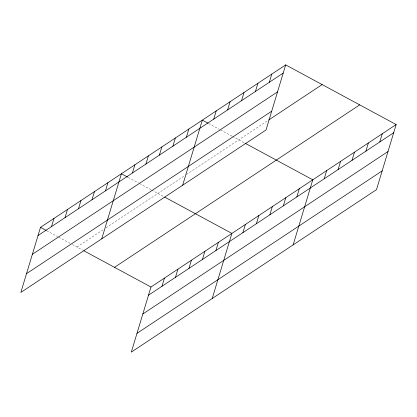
<?xml version="1.0" encoding="UTF-8"?>
<svg xmlns="http://www.w3.org/2000/svg" width="417" height="417" viewBox="0 0 417 417"><rect width="100%" height="100%" fill="white"/><g stroke="black" fill="none" stroke-linecap="round" stroke-linejoin="round"><path stroke-width="0.31" stroke-dasharray="2.08 1.56" d="M76.952 247.046L103.922 229.178M106.08 227.745L184.293 175.922M186.451 174.488L268.167 120.346M208.589 123.515L219.41 129.359M220.546 129.974L231.941 136.13M232.509 136.437L244.466 142.895M128.243 177.433L138.496 182.974M139.638 183.589L151.027 189.74M151.6 190.048L163.553 196.506M46.767 230.742L57.588 236.585M58.724 237.2L70.119 243.356M72.396 244.586L82.644 250.122"/><path stroke-width="0.63" d="M285.681 64.89L40.501 227.354L20.85 292.437L266.036 129.974L285.681 64.89L396.15 124.563L376.499 189.646L131.319 352.11L150.964 287.026L396.15 124.563M51.515 226.608L53.986 218.419M65 217.669L67.471 209.485M78.485 208.735L80.955 200.551M91.969 199.8L94.44 191.612M105.454 190.866L107.925 182.677M101.758 238.826L121.41 173.743L127.675 177.126M132.424 172.992L134.894 164.809M145.908 164.058L148.379 155.875M159.393 155.124L161.864 146.935M172.878 146.19L175.348 138.001M186.363 137.25L188.838 129.067M182.672 185.211L202.323 120.132L208.015 123.208M161.978 286.276L164.449 278.092M213.744 119.111L216.215 110.922M175.463 277.341L177.934 269.153M227.635 109.906L230.111 101.717M188.948 268.407L191.419 260.218M241.532 100.7L244.002 92.511M202.433 259.468L204.909 251.284M255.423 91.49L257.899 83.306M215.917 250.534L218.393 242.35M269.319 82.285L271.79 74.101M212.227 298.494L231.878 233.411L164.694 197.121M242.892 232.665L245.363 224.476M256.377 223.726L258.848 215.542M269.862 214.791L272.332 206.608M283.346 205.857L285.817 197.668M296.831 196.923L299.302 188.734M293.135 244.883L312.786 179.8L245.034 143.203M324.207 178.778L326.683 170.595M338.104 169.573L340.574 161.389M351.995 160.368L354.471 152.179M365.891 151.162L368.362 142.974M379.783 141.957L382.259 133.768M38.03 235.542L283.211 73.079M32.359 254.318L277.545 91.855M26.521 273.661L271.702 111.198M268.699 119.992L322.138 84.583M114.513 267.333L359.694 104.87M148.494 295.21L393.679 132.747M142.828 313.985L388.008 151.522M136.984 333.334L382.17 170.871M40.501 227.354L46.193 230.434M83.781 250.737L150.964 287.026"/></g></svg>
